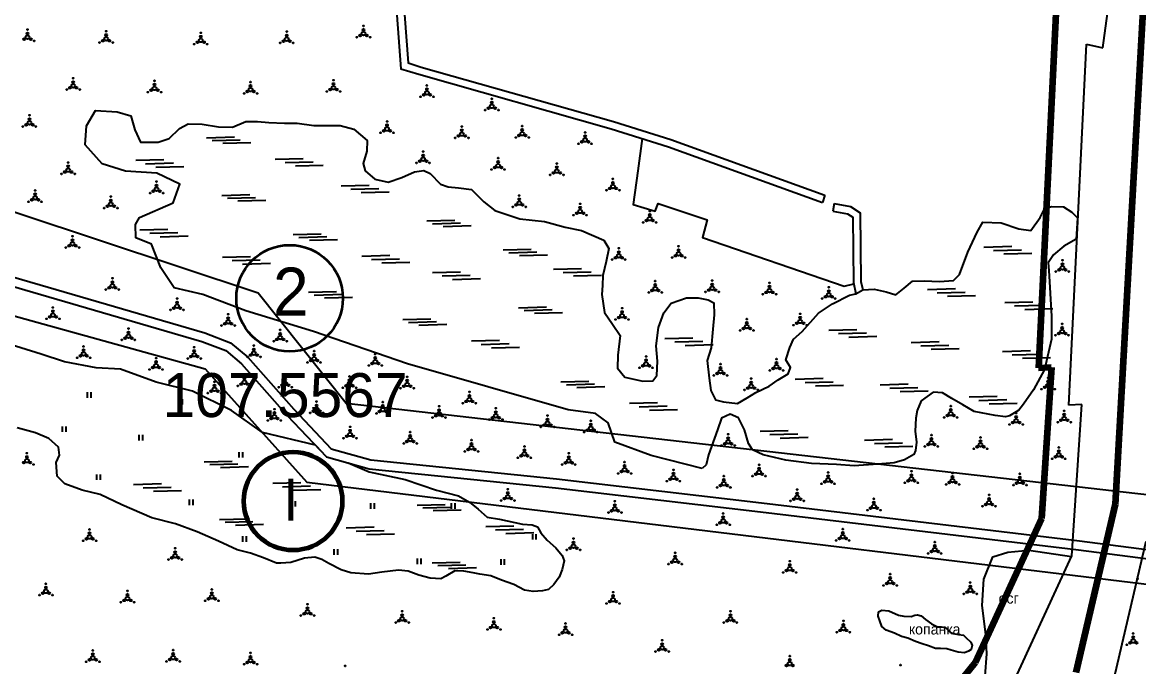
# Model space of a CAD drawing. Header units: millimetres. Extents: x 1378883 to 1389513, y 5662980 to 5673292.
# Drawn here: x 1379987 to 1380724, y 5669863 to 5670289 of the extents above; entities that cross this region are included whole.
import ezdxf
from ezdxf.enums import TextEntityAlignment as Align

# ---------------------------------------------------------------- set-up
doc = ezdxf.new("R2010")
doc.units = ezdxf.units.MM
doc.layers.add('_5Інше', color=252, linetype='Continuous', lineweight=25)
for name, color, linetype in [('N-raion', 1, 'Continuous'), ('zona', 3, 'Continuous'), ('вулиці', 7, 'Continuous'), ('ВулНазва', 7, 'Continuous'), ('залізниця', 7, 'Continuous'), ('КартаСкан', 252, 'Continuous'), ('район', 6, 'Continuous'), ('Умовні познач', 7, 'Continuous')]:
    doc.layers.add(name, color=color, linetype=linetype)
picture_1 = doc.add_image_def('image1.tif', size_in_pixel=(29607, 29619))

# ---------------------------------------------------------------- blocks, each defined once
blk = doc.blocks.new('ЧорнаПрибер')
at = {"layer": '_5Інше', "color": 160}
blk.add_lwpolyline([(44004, 27740), (43276, 27823), (43218, 27896), (42694, 28070), (42657, 27748), (42855, 27678), (42930, 27916), (43183, 27846), (43250, 27771), (43990, 27681)], dxfattribs=at)
blk = doc.blocks.new('ЛвЗд')
at = {"layer": '_5Інше', "color": 204, "linetype": 'Continuous'}
for points in [[(43778.542, 28066.797), (43781.831, 28089.457)], [(43754.571, 27830.464), (43767.813, 28069.274)], [(43767.813, 28069.274), (43778.542, 28066.797)], [(43763.168, 27830.942), (43754.571, 27830.464)], [(43756.124, 27730.869), (43763.168, 27830.942)], [(43805, 27740), (43778.304, 27628.895)], [(43711.676, 27635.848), (43756.124, 27730.869)]]:
    blk.add_lwpolyline(points, dxfattribs=at)

msp = doc.modelspace()

# ---------------------------------------------------------------- linework, layer by layer
at = {"layer": 'N-raion', "color": 1, "lineweight": 35}
msp.add_circle((1380163.26, 5670106.4), 35.2, dxfattribs=at)
at = {"layer": 'zona', "color": 3, "lineweight": 60}
msp.add_circle((1380165.5, 5669972.26), 32.54, dxfattribs=at)
at = {"layer": 'вулиці', "color": 7}
for p, q in [((1380029.76, 5670040.61), (1380029.76, 5670044.21)), ((1380032.16, 5670040.61), (1380032.16, 5670044.21)), ((1380089.94, 5670036.13), (1380089.94, 5670039.73)), ((1380092.34, 5670036.13), (1380092.34, 5670039.73)), ((1380013.07, 5670018), (1380013.07, 5670021.6)), ((1380015.47, 5670018), (1380015.47, 5670021.6)), ((1380063.8, 5670012.4), (1380063.8, 5670016)), ((1380066.2, 5670012.4), (1380066.2, 5670016)), ((1380129.86, 5670001.01), (1380129.86, 5670004.61)), ((1380132.26, 5670001.01), (1380132.26, 5670004.61)), ((1380035.77, 5669986.29), (1380035.77, 5669989.89)), ((1380038.17, 5669986.29), (1380038.17, 5669989.89)), ((1380097.07, 5669969.68), (1380097.07, 5669973.28)), ((1380099.47, 5669969.68), (1380099.47, 5669973.28)), ((1380164.68, 5669968.64), (1380164.68, 5669972.24)), ((1380167.08, 5669968.64), (1380167.08, 5669972.24)), ((1380216.95, 5669967.21), (1380216.95, 5669970.81)), ((1380219.35, 5669967.21), (1380219.35, 5669970.81)), ((1380270.17, 5669967.21), (1380270.17, 5669970.81)), ((1380272.57, 5669967.21), (1380272.57, 5669970.81)), ((1380132.36, 5669945.38), (1380132.36, 5669948.98)), ((1380134.76, 5669945.38), (1380134.76, 5669948.98)), ((1380323.87, 5669946.8), (1380323.87, 5669950.4)), ((1380326.27, 5669946.8), (1380326.27, 5669950.4)), ((1380192.71, 5669936.83), (1380192.71, 5669940.43)), ((1380195.11, 5669936.83), (1380195.11, 5669940.43)), ((1380247.84, 5669930.66), (1380247.84, 5669934.26)), ((1380250.24, 5669930.66), (1380250.24, 5669934.26)), ((1380302.96, 5669930.19), (1380302.96, 5669933.79)), ((1380305.36, 5669930.19), (1380305.36, 5669933.79))]:
    msp.add_line(p, q, dxfattribs=at)
at = {"layer": 'вулиці', "color": 7, "lineweight": -2}
for points in [[(1380214.6, 5670436.02), (1380222.83, 5670414.72), (1380223.37, 5670407.07), (1380234.12, 5670293.73), (1380236.75, 5670258.24), (1380248.71, 5670254.53), (1380375.85, 5670218.42), (1380413.64, 5670206.57), (1380515.36, 5670169.84)], [(1380218.45, 5670439.91), (1380227.76, 5670415.82), (1380228.36, 5670407.48), (1380239.1, 5670294.16), (1380241.49, 5670262), (1380250.13, 5670259.33), (1380377.28, 5670223.21), (1380415.24, 5670211.3), (1380517.06, 5670174.54)], [(1380435.88, 5669993.87), (1380402.09, 5670002.53), (1380378.12, 5670011.2), (1380373.79, 5670023.97), (1380365.34, 5670030.13), (1380347.3, 5670032.64), (1380241.14, 5670063.01), (1380179.06, 5670084.43), (1380134.21, 5670097.99), (1380105.95, 5670108.86), (1380086.96, 5670113.26), (1380078.09, 5670126.55), (1380072.07, 5670142.29), (1380061.65, 5670146.45), (1380061.42, 5670155.24), (1380063.97, 5670159.87), (1380086.35, 5670169.52), (1380090.74, 5670181.79), (1380075.53, 5670189.1), (1380054.77, 5670190.56), (1380039.27, 5670195.23), (1380028.16, 5670207.79), (1380029.04, 5670220.35), (1380034.88, 5670230.58), (1380049.21, 5670229.7), (1380058.28, 5670227.07), (1380060.91, 5670217.72), (1380064.71, 5670209.55), (1380076.41, 5670209.55), (1380083.72, 5670212.17), (1380090.45, 5670218.6), (1380096.3, 5670221.81), (1380105.36, 5670221.52), (1380116.18, 5670219.77), (1380125.54, 5670219.48), (1380134.31, 5670223.27), (1380141.91, 5670223.27), (1380149.52, 5670222.69), (1380159.75, 5670222.11), (1380168.23, 5670222.11), (1380179.35, 5670220.65), (1380196.6, 5670220.65), (1380205.74, 5670218.34), (1380214.43, 5670210.83), (1380214.2, 5670203.79), (1380211.85, 5670195.57), (1380213.26, 5670190.65), (1380219.6, 5670185.25), (1380228.29, 5670183.14), (1380237.46, 5670186.19), (1380245.68, 5670189.94), (1380252.02, 5670190.88), (1380256.02, 5670189), (1380263.06, 5670181.96), (1380268, 5670180.09), (1380274.81, 5670179.38), (1380283.41, 5670178.35), (1380291.64, 5670170.13), (1380298.92, 5670164.5), (1380315.36, 5670158.87), (1380331.58, 5670157.23), (1380345.44, 5670153.47), (1380356.24, 5670151.12), (1380370.81, 5670144.79), (1380374.1, 5670139.39), (1380372.46, 5670130.71), (1380370.34, 5670121.55), (1380370.11, 5670114.75), (1380369.64, 5670108.88), (1380371.32, 5670097.03), (1380376.72, 5670089.29), (1380381.65, 5670081.78), (1380380.24, 5670068.87), (1380380.01, 5670060.19), (1380384.71, 5670054.32), (1380396.69, 5670051.5), (1380403.27, 5670051.74), (1380405.85, 5670055.26), (1380406.32, 5670064.88), (1380405.38, 5670074.97), (1380407.03, 5670087.18), (1380410.55, 5670096.8), (1380415.49, 5670103.14), (1380425.59, 5670106.66), (1380433.34, 5670106.66), (1380439.92, 5670105.48), (1380443.68, 5670103.37), (1380443.91, 5670095.39), (1380442.97, 5670086), (1380441.8, 5670073.56), (1380439.21, 5670065.35), (1380440.62, 5670053.62), (1380441.56, 5670045.4), (1380444.62, 5670039.3), (1380450.02, 5670037.89), (1380459.18, 5670036.72), (1380465.53, 5670040.47), (1380471.4, 5670043.99), (1380480.09, 5670048.22), (1380486.2, 5670052.44), (1380492.78, 5670056.43), (1380494.19, 5670060.66), (1380491.14, 5670065.59), (1380493.72, 5670073.8), (1380496.3, 5670079.43), (1380501.94, 5670084.36), (1380512.81, 5670096.61), (1380521.98, 5670102.71), (1380533.25, 5670108.35), (1380537.54, 5670109.32), (1380542.06, 5670112), (1380549.47, 5670112.34), (1380557.45, 5670110.69), (1380563.8, 5670108.58), (1380569.44, 5670113.04), (1380574.84, 5670117.73), (1380582.59, 5670117.97), (1380592.69, 5670117.5), (1380602.09, 5670118.2), (1380605.85, 5670122.19), (1380611.56, 5670136.84), (1380617.67, 5670150.21), (1380621.43, 5670156.79), (1380633.41, 5670156.32), (1380645.15, 5670152.33), (1380653.14, 5670151.15), (1380659.25, 5670159.84), (1380662.07, 5670165.47), (1380666.77, 5670167.11), (1380674.76, 5670166.88), (1380680.16, 5670163.36), (1380683.83, 5670159.58), (1380683.48, 5670152.56), (1380683.13, 5670145.43), (1380674.99, 5670140.83), (1380668.18, 5670135.19), (1380664.65, 5670129.8), (1380664.89, 5670124.87), (1380666.7, 5670094.61), (1380666.7, 5670079.46), (1380662.11, 5670059.26), (1380654.76, 5670045.94), (1380648.32, 5670036.3), (1380645.06, 5670032.36), (1380642.23, 5670030.71), (1380639.04, 5670028.6), (1380636.41, 5670028.04), (1380629.62, 5670028.81), (1380615.56, 5670031.62), (1380608.1, 5670035.95), (1380600.85, 5670040.17), (1380594.71, 5670043.8), (1380588.46, 5670044.3), (1380580.57, 5670038.63), (1380578.05, 5670032.29), (1380577.04, 5670027.06), (1380576.64, 5670018.61), (1380577.55, 5670011.26), (1380576.94, 5670005.83), (1380575.73, 5670003.01), (1380569.51, 5669999.48), (1380562.75, 5669997.65), (1380552, 5669996.69), (1380536.26, 5669995.68), (1380524.71, 5669996.52), (1380508.04, 5669997.23), (1380491.13, 5669999.34), (1380476.2, 5670002.86), (1380469.16, 5670006.13), (1380466.48, 5670010.46), (1380463.94, 5670019.32), (1380459.85, 5670027.34), (1380454.36, 5670029.74), (1380448.72, 5670027.2), (1380445.91, 5670019.32), (1380440.09, 5670002.82), (1380438.54, 5669996.2), (1380435.88, 5669993.87)], [(1380396.31, 5670212), (1380393.4, 5670190.6), (1380390.36, 5670168.44), (1380404.93, 5670164.1), (1380406.89, 5670169.1), (1380439.29, 5670158.23), (1380436.03, 5670146.5), (1380529.62, 5670114.46), (1380536.04, 5670115.92)], [(1380517.06, 5670174.54), (1380515.36, 5670169.84)], [(1380523.07, 5670169), (1380522.17, 5670164.08)], [(1380522.17, 5670164.08), (1380532.02, 5670162.29), (1380535.35, 5670160.12), (1380535.84, 5670116.82), (1380537.54, 5670109.32)], [(1380523.07, 5670169), (1380533.91, 5670167.03), (1380540.31, 5670162.84), (1380540.83, 5670117.41), (1380542.06, 5670112)], [(1379829.11, 5670160.26), (1379852.95, 5670154.76), (1379970.12, 5670123.52), (1380107.21, 5670083.47), (1380124.1, 5670077), (1380135.56, 5670067.43), (1380166, 5670033), (1380190.76, 5670006.88), (1380216.9, 5669999.49), (1380339.65, 5669986.96), (1380478.82, 5669970.77), (1380683.58, 5669946.17), (1380733.11, 5669939.84)], [(1379830.24, 5670153.84), (1379851.5, 5670148.93), (1379968.5, 5670117.74), (1380105.29, 5670077.78), (1380121.02, 5670071.76), (1380131.37, 5670063.11), (1380161.58, 5670028.95), (1380187.54, 5670001.56), (1380215.77, 5669993.57), (1380339, 5669980.99), (1380478.12, 5669964.81), (1380682.85, 5669940.21), (1380732.43, 5669933.87)], [(1380184.7, 5670004.56), (1380180.25, 5670009.25), (1380145.24, 5670017.54), (1380124.86, 5670032.21), (1380099.1, 5670044.92), (1380074.94, 5670050.95), (1380051.4, 5670059.53), (1380035.5, 5670060.48), (1380014.52, 5670064.29), (1379998.94, 5670069.38), (1379972.14, 5670077.81), (1379940.98, 5670090.83), (1379932.07, 5670089.24), (1379919.03, 5670087.97), (1379903.13, 5670089.24), (1379882.78, 5670090.51), (1379871.33, 5670100.04), (1379875.15, 5670104.49), (1379886.92, 5670107.35), (1379887.68, 5670120.59), (1379892, 5670123.55), (1379897.73, 5670131.49), (1379899, 5670136.27)], [(1380201.9, 5669997.5), (1380215.81, 5669991.61), (1380239.52, 5669986.66), (1380260.39, 5669979.59), (1380274.9, 5669975.7), (1380282.18, 5669971.67), (1380287.81, 5669966.87), (1380293.83, 5669961.74), (1380301.97, 5669960.33), (1380317.19, 5669957.1), (1380323.47, 5669956.64), (1380327.01, 5669955.27), (1380329.29, 5669951.28), (1380333.4, 5669946.49), (1380339.1, 5669941.32), (1380343.43, 5669936.38), (1380344.77, 5669932.67), (1380343.43, 5669927.11), (1380341.36, 5669922.06), (1380337.96, 5669917.22), (1380334.25, 5669913.82), (1380330.42, 5669912.95), (1380324.24, 5669912.54), (1380318.57, 5669913.37), (1380311.35, 5669917.07), (1380303.31, 5669920.06), (1380296.3, 5669922.84), (1380288.98, 5669923.87), (1380284.44, 5669924.9), (1380278.36, 5669925.93), (1380272.38, 5669926.24), (1380266.51, 5669922.53), (1380263.1, 5669920.88), (1380256.14, 5669921.3), (1380248.62, 5669923.26), (1380241.61, 5669926.04), (1380235.11, 5669926.66), (1380224.29, 5669925.22), (1380215.32, 5669923.98), (1380203.77, 5669924.8), (1380197.28, 5669926.86), (1380189.18, 5669931), (1380184.64, 5669933.68), (1380179.9, 5669935.12), (1380173.1, 5669934.51), (1380164.02, 5669931.73), (1380157.53, 5669931.31), (1380154.54, 5669931.21), (1380146.09, 5669934.81), (1380137.43, 5669937.9), (1380128.66, 5669940.11), (1380116.19, 5669945.78), (1380102.05, 5669952.01), (1380087.72, 5669957.21), (1380072.2, 5669961.14), (1380052.28, 5669969.79), (1380038, 5669976.61), (1380026.24, 5669979.54), (1380014.73, 5669983.77), (1380009.56, 5669988.7), (1380008.85, 5669997.74), (1380011.09, 5670002.67), (1380010.5, 5670007.95), (1380004.02, 5670013.76), (1379995.33, 5670017.4), (1379983.22, 5670020.81)], [(1380634.32, 5669838.26), (1380622.83, 5669856.62), (1380623.93, 5669871.18), (1380623.38, 5669884.09), (1380620.91, 5669903.32), (1380622.01, 5669920.63), (1380628.06, 5669935.46), (1380637.96, 5669938.48), (1380651.71, 5669939.86), (1380680.06, 5669935.61)], [(1380552.51, 5669899.04), (1380554.7, 5669900.1), (1380559.28, 5669899.61), (1380565.57, 5669896.78), (1380569.1, 5669896.08), (1380574.04, 5669895.87), (1380576.44, 5669896.78), (1380578.28, 5669897.14), (1380580.7, 5669896.33), (1380583.45, 5669893.94), (1380587.41, 5669891.19), (1380591.36, 5669889.14), (1380594.04, 5669889.07), (1380596.65, 5669888.72), (1380598.35, 5669887.17), (1380599.76, 5669885.61), (1380601.67, 5669884.63), (1380605.2, 5669883.99), (1380608.58, 5669883.57), (1380610.21, 5669882.02), (1380613.53, 5669879.06), (1380614.3, 5669876.73), (1380613.6, 5669874.19), (1380611.9, 5669873.13), (1380609.15, 5669871.93), (1380605.05, 5669872.43), (1380600.54, 5669873.7), (1380597.57, 5669874.68), (1380593.41, 5669874.75), (1380590.09, 5669874.82), (1380585.57, 5669876.45), (1380581.33, 5669877.86), (1380576.96, 5669879.34), (1380571.73, 5669881.59), (1380567.57, 5669882.65), (1380562.9, 5669884.84), (1380557.39, 5669886.89), (1380554.71, 5669889.36), (1380553.3, 5669893.03), (1380552.24, 5669896.13), (1380552.51, 5669899.04)]]:
    msp.add_lwpolyline(points, dxfattribs=at)
at = {"layer": 'вулиці', "color": 7}
for centre, radius in [((1379990.01, 5670279.06), 1.25), ((1379990.01, 5670281.56), 0.625), ((1379990.01, 5670284.06), 0.312), ((1380041.97, 5670280.51), 0.625), ((1380041.97, 5670283.01), 0.312), ((1380104.52, 5670279.44), 0.625), ((1380104.52, 5670281.94), 0.312), ((1380161.3, 5670280.25), 0.625), ((1380161.3, 5670282.75), 0.312), ((1380209.92, 5670280.24), 0.625), ((1380212.09, 5670281.49), 1.25), ((1380212.09, 5670283.99), 0.625), ((1380212.09, 5670286.49), 0.312), ((1380214.25, 5670280.24), 0.625), ((1379987.85, 5670277.81), 0.625), ((1379992.18, 5670277.81), 0.625), ((1379994.34, 5670276.56), 0.312), ((1380037.64, 5670275.51), 0.312), ((1380039.8, 5670276.76), 0.625), ((1380041.97, 5670278.01), 1.25), ((1380044.13, 5670276.76), 0.625), ((1380046.3, 5670275.51), 0.312), ((1380100.19, 5670274.44), 0.312), ((1380102.36, 5670275.69), 0.625), ((1380104.52, 5670276.94), 1.25), ((1380106.69, 5670275.69), 0.625), ((1380108.85, 5670274.44), 0.312), ((1380156.97, 5670275.25), 0.312), ((1380159.13, 5670276.5), 0.625), ((1380161.3, 5670277.75), 1.25), ((1380163.46, 5670276.5), 0.625), ((1380165.63, 5670275.25), 0.312), ((1380207.76, 5670278.99), 0.312), ((1380216.42, 5670278.99), 0.312), ((1380020.24, 5670251.92), 0.312), ((1380073.94, 5670250.22), 0.312), ((1380192.22, 5670250.63), 0.312), ((1380015.91, 5670244.42), 0.312), ((1380018.07, 5670245.67), 0.625), ((1380020.24, 5670246.92), 1.25), ((1380020.24, 5670249.42), 0.625), ((1380022.4, 5670245.67), 0.625), ((1380024.57, 5670244.42), 0.312), ((1380069.61, 5670242.72), 0.312), ((1380071.78, 5670243.97), 0.625), ((1380073.94, 5670245.22), 1.25), ((1380073.94, 5670247.72), 0.625), ((1380076.11, 5670243.97), 0.625), ((1380078.27, 5670242.72), 0.312), ((1380135.28, 5670243.11), 0.625), ((1380137.45, 5670244.36), 1.25), ((1380137.45, 5670246.86), 0.625), ((1380137.45, 5670249.36), 0.312), ((1380139.61, 5670243.11), 0.625), ((1380187.89, 5670243.13), 0.312), ((1380190.06, 5670244.38), 0.625), ((1380192.22, 5670245.63), 1.25), ((1380192.22, 5670248.13), 0.625), ((1380194.39, 5670244.38), 0.625), ((1380196.55, 5670243.13), 0.312), ((1380254.02, 5670242.22), 1.25), ((1380254.02, 5670244.72), 0.625), ((1380254.02, 5670247.22), 0.312), ((1380133.12, 5670241.86), 0.312), ((1380141.78, 5670241.86), 0.312), ((1380249.69, 5670239.72), 0.312), ((1380251.86, 5670240.97), 0.625), ((1380256.19, 5670240.97), 0.625), ((1380258.35, 5670239.72), 0.312), ((1380296.89, 5670235.87), 0.625), ((1380296.89, 5670238.37), 0.312), ((1380292.56, 5670230.87), 0.312), ((1380294.73, 5670232.12), 0.625), ((1380296.89, 5670233.37), 1.25), ((1380299.06, 5670232.12), 0.625), ((1380301.22, 5670230.87), 0.312), ((1379989.14, 5670221.14), 0.625), ((1379991.3, 5670222.39), 1.25), ((1379991.3, 5670224.89), 0.625), ((1379991.3, 5670227.39), 0.312), ((1379993.47, 5670221.14), 0.625), ((1380227.6, 5670220.88), 0.625), ((1380227.6, 5670223.38), 0.312), ((1379986.97, 5670219.89), 0.312), ((1379995.63, 5670219.89), 0.312), ((1380223.27, 5670215.88), 0.312), ((1380225.43, 5670217.13), 0.625), ((1380227.6, 5670218.38), 1.25), ((1380229.76, 5670217.13), 0.625), ((1380231.93, 5670215.88), 0.312), ((1380274.87, 5670213.72), 0.625), ((1380277.04, 5670214.97), 1.25), ((1380277.04, 5670217.47), 0.625), ((1380277.04, 5670219.97), 0.312), ((1380279.2, 5670213.72), 0.625), ((1380314.81, 5670213.99), 0.625), ((1380316.97, 5670215.24), 1.25), ((1380316.97, 5670217.74), 0.625), ((1380316.97, 5670220.24), 0.312), ((1380319.14, 5670213.99), 0.625), ((1380358.51, 5670213.61), 0.625), ((1380358.51, 5670216.11), 0.312), ((1380272.71, 5670212.47), 0.312), ((1380281.37, 5670212.47), 0.312), ((1380312.64, 5670212.74), 0.312), ((1380321.3, 5670212.74), 0.312), ((1380354.18, 5670208.61), 0.312), ((1380356.35, 5670209.86), 0.625), ((1380358.51, 5670211.11), 1.25), ((1380360.68, 5670209.86), 0.625), ((1380362.84, 5670208.61), 0.312), ((1380251.46, 5670198.37), 1.25), ((1380251.46, 5670200.87), 0.625), ((1380251.46, 5670203.37), 0.312), ((1380301.02, 5670199.08), 0.312), ((1380016.92, 5670191.16), 1.25), ((1380016.92, 5670193.66), 0.625), ((1380016.92, 5670196.16), 0.312), ((1380247.13, 5670195.87), 0.312), ((1380249.3, 5670197.12), 0.625), ((1380253.63, 5670197.12), 0.625), ((1380255.79, 5670195.87), 0.312), ((1380296.69, 5670191.58), 0.312), ((1380298.85, 5670192.83), 0.625), ((1380301.02, 5670194.08), 1.25), ((1380301.02, 5670196.58), 0.625), ((1380303.18, 5670192.83), 0.625), ((1380305.35, 5670191.58), 0.312), ((1380339.81, 5670190.5), 1.25), ((1380339.81, 5670193), 0.625), ((1380339.81, 5670195.5), 0.312), ((1380012.59, 5670188.66), 0.312), ((1380014.76, 5670189.91), 0.625), ((1380019.09, 5670189.91), 0.625), ((1380021.25, 5670188.66), 0.312), ((1380075.31, 5670183.52), 0.312), ((1380335.48, 5670188), 0.312), ((1380337.64, 5670189.25), 0.625), ((1380341.97, 5670189.25), 0.625), ((1380344.14, 5670188), 0.312), ((1380376.95, 5670185.33), 0.312), ((1379995.04, 5670177.77), 0.312), ((1380073.15, 5670177.27), 0.625), ((1380075.31, 5670178.52), 1.25), ((1380075.31, 5670181.02), 0.625), ((1380077.48, 5670177.27), 0.625), ((1380372.62, 5670177.83), 0.312), ((1380374.78, 5670179.08), 0.625), ((1380376.95, 5670180.33), 1.25), ((1380376.95, 5670182.83), 0.625), ((1380379.11, 5670179.08), 0.625), ((1380381.28, 5670177.83), 0.312), ((1379990.71, 5670170.27), 0.312), ((1379992.87, 5670171.52), 0.625), ((1379995.04, 5670172.77), 1.25), ((1379995.04, 5670175.27), 0.625), ((1379997.2, 5670171.52), 0.625), ((1379999.37, 5670170.27), 0.312), ((1380045.06, 5670168.6), 1.25), ((1380045.06, 5670171.1), 0.625), ((1380045.06, 5670173.6), 0.312), ((1380070.98, 5670176.02), 0.312), ((1380079.64, 5670176.02), 0.312), ((1380315.05, 5670169.34), 1.25), ((1380315.05, 5670171.84), 0.625), ((1380315.05, 5670174.34), 0.312), ((1380355.21, 5670168.85), 0.312), ((1380040.73, 5670166.1), 0.312), ((1380042.89, 5670167.35), 0.625), ((1380047.22, 5670167.35), 0.625), ((1380049.39, 5670166.1), 0.312), ((1380310.72, 5670166.84), 0.312), ((1380312.88, 5670168.09), 0.625), ((1380317.21, 5670168.09), 0.625), ((1380319.38, 5670166.84), 0.312), ((1380353.05, 5670162.6), 0.625), ((1380355.21, 5670163.85), 1.25), ((1380355.21, 5670166.35), 0.625), ((1380357.38, 5670162.6), 0.625), ((1380401.2, 5670161.55), 0.625), ((1380401.2, 5670164.05), 0.312), ((1380350.88, 5670161.35), 0.312), ((1380359.54, 5670161.35), 0.312), ((1380396.87, 5670156.55), 0.312), ((1380399.03, 5670157.8), 0.625), ((1380401.2, 5670159.05), 1.25), ((1380403.36, 5670157.8), 0.625), ((1380405.53, 5670156.55), 0.312), ((1380019.73, 5670147.43), 0.312), ((1380015.4, 5670139.93), 0.312), ((1380017.57, 5670141.18), 0.625), ((1380019.73, 5670142.43), 1.25), ((1380019.73, 5670144.93), 0.625), ((1380021.9, 5670141.18), 0.625), ((1380024.06, 5670139.93), 0.312), ((1380380.76, 5670139.5), 0.312), ((1380420.34, 5670140.8), 0.312), ((1380376.43, 5670132), 0.312), ((1380378.59, 5670133.25), 0.625), ((1380380.76, 5670134.5), 1.25), ((1380380.76, 5670137), 0.625), ((1380382.92, 5670133.25), 0.625), ((1380385.09, 5670132), 0.312), ((1380416.01, 5670133.3), 0.312), ((1380418.17, 5670134.55), 0.625), ((1380420.34, 5670135.8), 1.25), ((1380420.34, 5670138.3), 0.625), ((1380422.5, 5670134.55), 0.625), ((1380424.67, 5670133.3), 0.312), ((1380671.78, 5670125.25), 0.625), ((1380673.95, 5670126.5), 1.25), ((1380673.95, 5670129), 0.625), ((1380673.95, 5670131.5), 0.312), ((1380676.11, 5670125.25), 0.625), ((1380046.09, 5670117.14), 0.625), ((1380046.09, 5670119.64), 0.312), ((1380404.9, 5670117.77), 0.312), ((1380442.51, 5670118.11), 0.312), ((1380669.62, 5670124), 0.312), ((1380678.28, 5670124), 0.312), ((1380041.76, 5670112.14), 0.312), ((1380043.93, 5670113.39), 0.625), ((1380046.09, 5670114.64), 1.25), ((1380048.26, 5670113.39), 0.625), ((1380050.42, 5670112.14), 0.312), ((1380400.56, 5670110.27), 0.312), ((1380402.73, 5670111.52), 0.625), ((1380404.9, 5670112.77), 1.25), ((1380404.9, 5670115.27), 0.625), ((1380407.06, 5670111.52), 0.625), ((1380409.23, 5670110.27), 0.312), ((1380438.18, 5670110.61), 0.312), ((1380440.35, 5670111.86), 0.625), ((1380442.51, 5670113.11), 1.25), ((1380442.51, 5670115.61), 0.625), ((1380444.68, 5670111.86), 0.625), ((1380446.84, 5670110.61), 0.312), ((1380478.25, 5670110.33), 0.625), ((1380480.41, 5670111.58), 1.25), ((1380480.41, 5670114.08), 0.625), ((1380480.41, 5670116.58), 0.312), ((1380482.58, 5670110.33), 0.625), ((1380519.56, 5670111.2), 0.625), ((1380519.56, 5670113.7), 0.312), ((1380088.85, 5670103.68), 0.625), ((1380088.85, 5670106.18), 0.312), ((1380476.08, 5670109.08), 0.312), ((1380484.74, 5670109.08), 0.312), ((1380515.23, 5670106.2), 0.312), ((1380517.39, 5670107.45), 0.625), ((1380519.56, 5670108.7), 1.25), ((1380521.72, 5670107.45), 0.625), ((1380523.89, 5670106.2), 0.312), ((1380006.85, 5670095.29), 1.25), ((1380006.85, 5670097.79), 0.625), ((1380006.85, 5670100.29), 0.312), ((1380084.52, 5670098.68), 0.312), ((1380086.68, 5670099.93), 0.625), ((1380088.85, 5670101.18), 1.25), ((1380091.01, 5670099.93), 0.625), ((1380093.18, 5670098.68), 0.312), ((1380122.6, 5670095.83), 0.312), ((1380382.93, 5670094.86), 1.25), ((1380382.93, 5670097.36), 0.625), ((1380382.93, 5670099.86), 0.312), ((1380500.64, 5670096.1), 0.312), ((1380002.52, 5670092.79), 0.312), ((1380004.69, 5670094.04), 0.625), ((1380009.02, 5670094.04), 0.625), ((1380011.18, 5670092.79), 0.312), ((1380118.27, 5670088.33), 0.312), ((1380120.44, 5670089.58), 0.625), ((1380122.6, 5670090.83), 1.25), ((1380122.6, 5670093.33), 0.625), ((1380124.77, 5670089.58), 0.625), ((1380126.93, 5670088.33), 0.312), ((1380378.6, 5670092.36), 0.312), ((1380380.76, 5670093.61), 0.625), ((1380385.09, 5670093.61), 0.625), ((1380387.26, 5670092.36), 0.312), ((1380465.41, 5670087.69), 1.25), ((1380465.41, 5670090.19), 0.625), ((1380465.41, 5670092.69), 0.312), ((1380496.31, 5670088.6), 0.312), ((1380498.47, 5670089.85), 0.625), ((1380500.64, 5670091.1), 1.25), ((1380500.64, 5670093.6), 0.625), ((1380502.8, 5670089.85), 0.625), ((1380504.97, 5670088.6), 0.312), ((1380673.76, 5670089.4), 0.312), ((1380054.54, 5670080.07), 0.625), ((1380056.7, 5670081.32), 1.25), ((1380056.7, 5670083.82), 0.625), ((1380056.7, 5670086.32), 0.312), ((1380058.87, 5670080.07), 0.625), ((1380157.03, 5670080.48), 1.25), ((1380157.03, 5670082.98), 0.625), ((1380157.03, 5670085.48), 0.312), ((1380461.08, 5670085.19), 0.312), ((1380463.24, 5670086.44), 0.625), ((1380467.57, 5670086.44), 0.625), ((1380469.74, 5670085.19), 0.312), ((1380669.43, 5670081.9), 0.312), ((1380671.6, 5670083.15), 0.625), ((1380673.76, 5670084.4), 1.25), ((1380673.76, 5670086.9), 0.625), ((1380675.93, 5670083.15), 0.625), ((1380678.09, 5670081.9), 0.312), ((1380027.11, 5670074.62), 0.312), ((1380052.37, 5670078.82), 0.312), ((1380061.03, 5670078.82), 0.312), ((1380100.22, 5670074.05), 0.312), ((1380139.65, 5670072.63), 0.625), ((1380139.65, 5670075.13), 0.312), ((1380152.7, 5670077.98), 0.312), ((1380154.86, 5670079.23), 0.625), ((1380159.19, 5670079.23), 0.625), ((1380161.36, 5670077.98), 0.312), ((1380022.78, 5670067.12), 0.312), ((1380024.94, 5670068.37), 0.625), ((1380027.11, 5670069.62), 1.25), ((1380027.11, 5670072.12), 0.625), ((1380029.27, 5670068.37), 0.625), ((1380031.44, 5670067.12), 0.312), ((1380074.94, 5670066.8), 0.312), ((1380095.89, 5670066.55), 0.312), ((1380098.06, 5670067.8), 0.625), ((1380100.22, 5670069.05), 1.25), ((1380100.22, 5670071.55), 0.625), ((1380102.39, 5670067.8), 0.625), ((1380104.55, 5670066.55), 0.312), ((1380135.32, 5670067.63), 0.312), ((1380137.48, 5670068.88), 0.625), ((1380139.65, 5670070.13), 1.25), ((1380141.81, 5670068.88), 0.625), ((1380143.98, 5670067.63), 0.312), ((1380177.26, 5670065.21), 0.625), ((1380179.42, 5670066.46), 1.25), ((1380179.42, 5670068.96), 0.625), ((1380179.42, 5670071.46), 0.312), ((1380181.59, 5670065.21), 0.625), ((1380219.86, 5670066.95), 0.625), ((1380219.86, 5670069.45), 0.312), ((1380398.8, 5670065.43), 0.625), ((1380398.8, 5670067.93), 0.312), ((1380484.98, 5670066.19), 0.312), ((1380070.61, 5670059.3), 0.312), ((1380072.77, 5670060.55), 0.625), ((1380074.94, 5670061.8), 1.25), ((1380074.94, 5670064.3), 0.625), ((1380077.1, 5670060.55), 0.625), ((1380079.27, 5670059.3), 0.312), ((1380175.09, 5670063.96), 0.312), ((1380183.75, 5670063.96), 0.312), ((1380215.53, 5670061.95), 0.312), ((1380217.7, 5670063.2), 0.625), ((1380219.86, 5670064.45), 1.25), ((1380222.03, 5670063.2), 0.625), ((1380224.19, 5670061.95), 0.312), ((1380394.47, 5670060.43), 0.312), ((1380396.64, 5670061.68), 0.625), ((1380398.8, 5670062.93), 1.25), ((1380400.97, 5670061.68), 0.625), ((1380403.13, 5670060.43), 0.312), ((1380448.01, 5670057.93), 1.25), ((1380448.01, 5670060.43), 0.625), ((1380448.01, 5670062.93), 0.312), ((1380480.65, 5670058.69), 0.312), ((1380482.81, 5670059.94), 0.625), ((1380484.98, 5670061.19), 1.25), ((1380484.98, 5670063.69), 0.625), ((1380487.14, 5670059.94), 0.625), ((1380489.31, 5670058.69), 0.312), ((1380113.57, 5670051.23), 0.312), ((1380133.33, 5670050.95), 1.25), ((1380133.33, 5670053.45), 0.625), ((1380133.33, 5670055.95), 0.312), ((1380160.37, 5670050.09), 1.25), ((1380160.37, 5670052.59), 0.625), ((1380160.37, 5670055.09), 0.312), ((1380202.82, 5670052.26), 0.625), ((1380202.82, 5670054.76), 0.312), ((1380240.92, 5670051.93), 0.625), ((1380240.92, 5670054.43), 0.312), ((1380443.68, 5670055.43), 0.312), ((1380445.84, 5670056.68), 0.625), ((1380450.17, 5670056.68), 0.625), ((1380452.34, 5670055.43), 0.312), ((1380468.24, 5670050.81), 0.625), ((1380468.24, 5670053.31), 0.312), ((1380664.55, 5670051.29), 0.625), ((1380664.55, 5670053.79), 0.312), ((1380109.24, 5670043.73), 0.312), ((1380111.4, 5670044.98), 0.625), ((1380113.57, 5670046.23), 1.25), ((1380113.57, 5670048.73), 0.625), ((1380115.73, 5670044.98), 0.625), ((1380117.9, 5670043.73), 0.312), ((1380129, 5670048.45), 0.312), ((1380131.16, 5670049.7), 0.625), ((1380135.49, 5670049.7), 0.625), ((1380137.66, 5670048.45), 0.312), ((1380156.04, 5670047.59), 0.312), ((1380158.21, 5670048.84), 0.625), ((1380162.54, 5670048.84), 0.625), ((1380164.7, 5670047.59), 0.312), ((1380198.49, 5670047.26), 0.312), ((1380200.65, 5670048.51), 0.625), ((1380202.82, 5670049.76), 1.25), ((1380204.98, 5670048.51), 0.625), ((1380207.15, 5670047.26), 0.312), ((1380236.59, 5670046.93), 0.312), ((1380238.75, 5670048.18), 0.625), ((1380240.92, 5670049.43), 1.25), ((1380243.08, 5670048.18), 0.625), ((1380245.25, 5670046.93), 0.312), ((1380282.02, 5670044.49), 0.312), ((1380463.91, 5670045.81), 0.312), ((1380466.07, 5670047.06), 0.625), ((1380468.24, 5670048.31), 1.25), ((1380470.4, 5670047.06), 0.625), ((1380472.57, 5670045.81), 0.312), ((1380660.22, 5670046.29), 0.312), ((1380662.38, 5670047.54), 0.625), ((1380664.55, 5670048.79), 1.25), ((1380666.71, 5670047.54), 0.625), ((1380668.88, 5670046.29), 0.312), ((1380181.09, 5670038.06), 0.312), ((1380224.88, 5670037.73), 0.312), ((1380277.69, 5670036.99), 0.312), ((1380279.85, 5670038.24), 0.625), ((1380282.02, 5670039.49), 1.25), ((1380282.02, 5670041.99), 0.625), ((1380284.18, 5670038.24), 0.625), ((1380286.35, 5670036.99), 0.312), ((1380153.17, 5670028.07), 1.25), ((1380153.17, 5670030.57), 0.625), ((1380153.17, 5670033.07), 0.312), ((1380176.76, 5670030.56), 0.312), ((1380178.93, 5670031.81), 0.625), ((1380181.09, 5670033.06), 1.25), ((1380181.09, 5670035.56), 0.625), ((1380183.26, 5670031.81), 0.625), ((1380185.42, 5670030.56), 0.312), ((1380220.55, 5670030.23), 0.312), ((1380222.71, 5670031.48), 0.625), ((1380224.88, 5670032.73), 1.25), ((1380224.88, 5670035.23), 0.625), ((1380227.04, 5670031.48), 0.625), ((1380229.21, 5670030.23), 0.312), ((1380259.83, 5670028.74), 0.625), ((1380262, 5670029.99), 1.25), ((1380262, 5670032.49), 0.625), ((1380262, 5670034.99), 0.312), ((1380264.16, 5670028.74), 0.625), ((1380299.5, 5670028.66), 1.25), ((1380299.5, 5670031.16), 0.625), ((1380299.5, 5670033.66), 0.312), ((1380333.65, 5670028.82), 0.312), ((1380597.97, 5670028.83), 0.625), ((1380600.13, 5670030.08), 1.25), ((1380600.13, 5670032.58), 0.625), ((1380600.13, 5670035.08), 0.312), ((1380602.3, 5670028.83), 0.625), ((1380643.43, 5670030.41), 0.312), ((1380675.18, 5670029.44), 0.625), ((1380675.18, 5670031.94), 0.312), ((1380148.84, 5670025.57), 0.312), ((1380151.01, 5670026.82), 0.625), ((1380155.34, 5670026.82), 0.625), ((1380157.5, 5670025.57), 0.312), ((1380203.15, 5670021.37), 0.312), ((1380257.67, 5670027.49), 0.312), ((1380266.33, 5670027.49), 0.312), ((1380295.17, 5670026.16), 0.312), ((1380297.34, 5670027.41), 0.625), ((1380301.67, 5670027.41), 0.625), ((1380303.83, 5670026.16), 0.312), ((1380329.32, 5670021.32), 0.312), ((1380331.49, 5670022.57), 0.625), ((1380333.65, 5670023.82), 1.25), ((1380333.65, 5670026.32), 0.625), ((1380335.82, 5670022.57), 0.625), ((1380337.98, 5670021.32), 0.312), ((1380362.26, 5670020.43), 1.25), ((1380362.26, 5670022.93), 0.625), ((1380362.26, 5670025.43), 0.312), ((1380595.8, 5670027.58), 0.312), ((1380604.46, 5670027.58), 0.312), ((1380639.1, 5670022.91), 0.312), ((1380641.26, 5670024.16), 0.625), ((1380643.43, 5670025.41), 1.25), ((1380643.43, 5670027.91), 0.625), ((1380645.59, 5670024.16), 0.625), ((1380647.76, 5670022.91), 0.312), ((1380670.85, 5670024.44), 0.312), ((1380673.02, 5670025.69), 0.625), ((1380675.18, 5670026.94), 1.25), ((1380677.35, 5670025.69), 0.625), ((1380679.51, 5670024.44), 0.312), ((1380198.82, 5670013.87), 0.312), ((1380200.99, 5670015.12), 0.625), ((1380203.15, 5670016.37), 1.25), ((1380203.15, 5670018.87), 0.625), ((1380205.32, 5670015.12), 0.625), ((1380207.48, 5670013.87), 0.312), ((1380242.95, 5670012.96), 1.25), ((1380242.95, 5670015.46), 0.625), ((1380242.95, 5670017.96), 0.312), ((1380357.93, 5670017.93), 0.312), ((1380360.1, 5670019.18), 0.625), ((1380364.43, 5670019.18), 0.625), ((1380366.59, 5670017.93), 0.312), ((1380453.08, 5670013.94), 0.625), ((1380453.08, 5670016.44), 0.312), ((1380587.34, 5670015.91), 0.312), ((1380619.81, 5670014.43), 0.312), ((1380238.62, 5670010.46), 0.312), ((1380240.78, 5670011.71), 0.625), ((1380245.11, 5670011.71), 0.625), ((1380247.28, 5670010.46), 0.312), ((1380281.29, 5670006.37), 0.625), ((1380283.46, 5670007.62), 1.25), ((1380283.46, 5670010.12), 0.625), ((1380283.46, 5670012.62), 0.312), ((1380285.62, 5670006.37), 0.625), ((1380318.38, 5670008.48), 0.312), ((1380448.75, 5670008.94), 0.312), ((1380450.92, 5670010.19), 0.625), ((1380453.08, 5670011.44), 1.25), ((1380455.25, 5670010.19), 0.625), ((1380457.41, 5670008.94), 0.312), ((1380583.01, 5670008.41), 0.312), ((1380585.18, 5670009.66), 0.625), ((1380587.34, 5670010.91), 1.25), ((1380587.34, 5670013.41), 0.625), ((1380589.51, 5670009.66), 0.625), ((1380591.67, 5670008.41), 0.312), ((1380615.48, 5670006.93), 0.312), ((1380617.65, 5670008.18), 0.625), ((1380619.81, 5670009.43), 1.25), ((1380619.81, 5670011.93), 0.625), ((1380621.98, 5670008.18), 0.625), ((1380624.14, 5670006.93), 0.312), ((1380671.54, 5670007.81), 0.312), ((1379989.65, 5669998.97), 1.25), ((1379989.65, 5670001.47), 0.625), ((1379989.65, 5670003.97), 0.312), ((1380279.13, 5670005.12), 0.312), ((1380287.79, 5670005.12), 0.312), ((1380314.05, 5670000.98), 0.312), ((1380316.22, 5670002.23), 0.625), ((1380318.38, 5670003.48), 1.25), ((1380318.38, 5670005.98), 0.625), ((1380320.55, 5670002.23), 0.625), ((1380322.71, 5670000.98), 0.312), ((1380347.72, 5669998.88), 1.25), ((1380347.72, 5670001.38), 0.625), ((1380347.72, 5670003.88), 0.312), ((1380667.21, 5670000.31), 0.312), ((1380669.38, 5670001.56), 0.625), ((1380671.54, 5670002.81), 1.25), ((1380671.54, 5670005.31), 0.625), ((1380673.71, 5670001.56), 0.625), ((1380675.87, 5670000.31), 0.312), ((1379987.49, 5669997.72), 0.625), ((1379991.82, 5669997.72), 0.625), ((1379993.98, 5669996.47), 0.312), ((1380343.39, 5669996.38), 0.312), ((1380345.55, 5669997.63), 0.625), ((1380349.88, 5669997.63), 0.625), ((1380352.05, 5669996.38), 0.312), ((1380382.47, 5669991.79), 0.625), ((1380384.64, 5669993.04), 1.25), ((1380384.64, 5669995.54), 0.625), ((1380384.64, 5669998.04), 0.312), ((1380386.8, 5669991.79), 0.625), ((1380416.88, 5669992.95), 0.312), ((1380473.45, 5669991.33), 1.25), ((1380473.45, 5669993.83), 0.625), ((1380473.45, 5669996.33), 0.312), ((1380574.14, 5669991.96), 0.312), ((1380380.31, 5669990.54), 0.312), ((1380388.97, 5669990.54), 0.312), ((1380412.55, 5669985.45), 0.312), ((1380414.72, 5669986.7), 0.625), ((1380416.88, 5669987.95), 1.25), ((1380416.88, 5669990.45), 0.625), ((1380419.05, 5669986.7), 0.625), ((1380421.21, 5669985.45), 0.312), ((1380450.17, 5669983.83), 1.25), ((1380450.17, 5669986.33), 0.625), ((1380450.17, 5669988.83), 0.312), ((1380469.12, 5669988.83), 0.312), ((1380471.28, 5669990.08), 0.625), ((1380475.61, 5669990.08), 0.625), ((1380477.78, 5669988.83), 0.312), ((1380516.94, 5669984.98), 0.625), ((1380519.11, 5669986.23), 1.25), ((1380519.11, 5669988.73), 0.625), ((1380519.11, 5669991.23), 0.312), ((1380521.27, 5669984.98), 0.625), ((1380569.81, 5669984.46), 0.312), ((1380571.97, 5669985.71), 0.625), ((1380574.14, 5669986.96), 1.25), ((1380574.14, 5669989.46), 0.625), ((1380576.3, 5669985.71), 0.625), ((1380578.47, 5669984.46), 0.312), ((1380599.2, 5669984.59), 0.625), ((1380601.36, 5669985.84), 1.25), ((1380601.36, 5669988.34), 0.625), ((1380601.36, 5669990.84), 0.312), ((1380603.53, 5669984.59), 0.625), ((1380643.72, 5669984.1), 0.625), ((1380645.89, 5669985.35), 1.25), ((1380645.89, 5669987.85), 0.625), ((1380645.89, 5669990.35), 0.312), ((1380648.05, 5669984.1), 0.625), ((1380307.48, 5669977.64), 0.625), ((1380307.48, 5669980.14), 0.312), ((1380445.84, 5669981.33), 0.312), ((1380448.01, 5669982.58), 0.625), ((1380452.34, 5669982.58), 0.625), ((1380454.5, 5669981.33), 0.312), ((1380498.66, 5669977.36), 0.625), ((1380498.66, 5669979.86), 0.312), ((1380514.77, 5669983.73), 0.312), ((1380523.44, 5669983.73), 0.312), ((1380597.03, 5669983.34), 0.312), ((1380605.69, 5669983.34), 0.312), ((1380641.56, 5669982.85), 0.312), ((1380650.22, 5669982.85), 0.312), ((1380303.15, 5669972.64), 0.312), ((1380305.31, 5669973.89), 0.625), ((1380307.48, 5669975.14), 1.25), ((1380309.64, 5669973.89), 0.625), ((1380311.81, 5669972.64), 0.312), ((1380378.22, 5669969.64), 0.625), ((1380378.22, 5669972.14), 0.312), ((1380494.33, 5669972.36), 0.312), ((1380496.5, 5669973.61), 0.625), ((1380498.66, 5669974.86), 1.25), ((1380500.83, 5669973.61), 0.625), ((1380502.99, 5669972.36), 0.312), ((1380549.41, 5669968.79), 1.25), ((1380549.41, 5669971.29), 0.625), ((1380549.41, 5669973.79), 0.312), ((1380623.31, 5669970.09), 0.625), ((1380625.47, 5669971.34), 1.25), ((1380625.47, 5669973.84), 0.625), ((1380625.47, 5669976.34), 0.312), ((1380627.64, 5669970.09), 0.625), ((1380373.89, 5669964.64), 0.312), ((1380376.06, 5669965.89), 0.625), ((1380378.22, 5669967.14), 1.25), ((1380380.39, 5669965.89), 0.625), ((1380382.55, 5669964.64), 0.312), ((1380449.83, 5669964.14), 0.312), ((1380545.08, 5669966.29), 0.312), ((1380547.24, 5669967.54), 0.625), ((1380551.57, 5669967.54), 0.625), ((1380553.74, 5669966.29), 0.312), ((1380621.14, 5669968.84), 0.312), ((1380629.8, 5669968.84), 0.312), ((1380445.5, 5669956.64), 0.312), ((1380447.67, 5669957.89), 0.625), ((1380449.83, 5669959.14), 1.25), ((1380449.83, 5669961.64), 0.625), ((1380452, 5669957.89), 0.625), ((1380454.16, 5669956.64), 0.312), ((1380028.9, 5669947.3), 0.625), ((1380031.06, 5669948.55), 1.25), ((1380031.06, 5669951.05), 0.625), ((1380031.06, 5669953.55), 0.312), ((1380033.23, 5669947.3), 0.625), ((1380350.86, 5669947.45), 0.312), ((1380526.64, 5669947.53), 0.625), ((1380528.81, 5669948.78), 1.25), ((1380528.81, 5669951.28), 0.625), ((1380528.81, 5669953.78), 0.312), ((1380530.97, 5669947.53), 0.625), ((1380026.73, 5669946.05), 0.312), ((1380035.39, 5669946.05), 0.312), ((1380087.58, 5669941.06), 0.312), ((1380348.7, 5669941.2), 0.625), ((1380350.86, 5669942.45), 1.25), ((1380350.86, 5669944.95), 0.625), ((1380353.03, 5669941.2), 0.625), ((1380524.48, 5669946.28), 0.312), ((1380533.14, 5669946.28), 0.312), ((1380589.61, 5669940.21), 1.25), ((1380589.61, 5669942.71), 0.625), ((1380589.61, 5669945.21), 0.312), ((1380083.25, 5669933.56), 0.312), ((1380085.41, 5669934.81), 0.625), ((1380087.58, 5669936.06), 1.25), ((1380087.58, 5669938.56), 0.625), ((1380089.74, 5669934.81), 0.625), ((1380091.91, 5669933.56), 0.312), ((1380346.53, 5669939.95), 0.312), ((1380355.19, 5669939.95), 0.312), ((1380418.01, 5669933.13), 1.25), ((1380418.01, 5669935.63), 0.625), ((1380418.01, 5669938.13), 0.312), ((1380585.28, 5669937.71), 0.312), ((1380587.45, 5669938.96), 0.625), ((1380591.78, 5669938.96), 0.625), ((1380593.94, 5669937.71), 0.312), ((1380413.68, 5669930.63), 0.312), ((1380415.85, 5669931.88), 0.625), ((1380420.18, 5669931.88), 0.625), ((1380422.34, 5669930.63), 0.312), ((1380491.57, 5669926.29), 0.625), ((1380493.74, 5669927.54), 1.25), ((1380493.74, 5669930.04), 0.625), ((1380493.74, 5669932.54), 0.312), ((1380495.9, 5669926.29), 0.625), ((1380489.41, 5669925.04), 0.312), ((1380498.07, 5669925.04), 0.312), ((1380557.98, 5669917.72), 0.625), ((1380560.14, 5669918.97), 1.25), ((1380560.14, 5669921.47), 0.625), ((1380560.14, 5669923.97), 0.312), ((1380562.31, 5669917.72), 0.625), ((1380613.11, 5669918.38), 0.312), ((1380723.59, 5669920.77), 0.312), ((1380000.05, 5669911.38), 0.625), ((1380002.21, 5669912.63), 1.25), ((1380002.21, 5669915.13), 0.625), ((1380002.21, 5669917.63), 0.312), ((1380004.38, 5669911.38), 0.625), ((1380056.13, 5669910.39), 0.625), ((1380056.13, 5669912.89), 0.312), ((1380111.82, 5669911.42), 0.625), ((1380111.82, 5669913.92), 0.312), ((1380376.98, 5669912.05), 0.312), ((1380555.81, 5669916.47), 0.312), ((1380564.47, 5669916.47), 0.312), ((1380608.78, 5669910.88), 0.312), ((1380610.95, 5669912.13), 0.625), ((1380613.11, 5669913.38), 1.25), ((1380613.11, 5669915.88), 0.625), ((1380615.28, 5669912.13), 0.625), ((1380617.44, 5669910.88), 0.312), ((1379997.88, 5669910.13), 0.312), ((1380006.54, 5669910.13), 0.312), ((1380051.8, 5669905.39), 0.312), ((1380053.97, 5669906.64), 0.625), ((1380056.13, 5669907.89), 1.25), ((1380058.3, 5669906.64), 0.625), ((1380060.46, 5669905.39), 0.312), ((1380107.49, 5669906.42), 0.312), ((1380109.65, 5669907.67), 0.625), ((1380111.82, 5669908.92), 1.25), ((1380113.99, 5669907.67), 0.625), ((1380116.15, 5669906.42), 0.312), ((1380175.07, 5669904.05), 0.312), ((1380372.65, 5669904.55), 0.312), ((1380374.81, 5669905.8), 0.625), ((1380376.98, 5669907.05), 1.25), ((1380376.98, 5669909.55), 0.625), ((1380379.14, 5669905.8), 0.625), ((1380381.31, 5669904.55), 0.312), ((1380170.74, 5669896.55), 0.312), ((1380172.9, 5669897.8), 0.625), ((1380175.07, 5669899.05), 1.25), ((1380175.07, 5669901.55), 0.625), ((1380177.23, 5669897.8), 0.625), ((1380179.4, 5669896.55), 0.312), ((1380237.66, 5669896.94), 0.625), ((1380237.66, 5669899.44), 0.312), ((1380454.57, 5669896.88), 0.625), ((1380454.57, 5669899.38), 0.312), ((1380233.33, 5669891.94), 0.312), ((1380235.49, 5669893.19), 0.625), ((1380237.66, 5669894.44), 1.25), ((1380239.82, 5669893.19), 0.625), ((1380241.99, 5669891.94), 0.312), ((1380296.1, 5669888.59), 0.625), ((1380298.27, 5669889.84), 1.25), ((1380298.27, 5669892.34), 0.625), ((1380298.27, 5669894.84), 0.312), ((1380300.43, 5669888.59), 0.625), ((1380345.63, 5669888.91), 0.625), ((1380345.63, 5669891.41), 0.312), ((1380450.24, 5669891.88), 0.312), ((1380452.4, 5669893.13), 0.625), ((1380454.57, 5669894.38), 1.25), ((1380456.74, 5669893.13), 0.625), ((1380458.9, 5669891.88), 0.312), ((1380529.18, 5669888.04), 1.25), ((1380529.18, 5669890.54), 0.625), ((1380529.18, 5669893.04), 0.312), ((1380293.94, 5669887.34), 0.312), ((1380302.6, 5669887.34), 0.312), ((1380341.3, 5669883.91), 0.312), ((1380343.46, 5669885.16), 0.625), ((1380345.63, 5669886.41), 1.25), ((1380347.8, 5669885.16), 0.625), ((1380349.96, 5669883.91), 0.312), ((1380524.85, 5669885.54), 0.312), ((1380527.01, 5669886.79), 0.625), ((1380531.34, 5669886.79), 0.625), ((1380533.51, 5669885.54), 0.312), ((1380720.8, 5669882.3), 0.625), ((1380720.8, 5669884.8), 0.312), ((1380086.27, 5669873.78), 0.312), ((1380407.26, 5669873.98), 0.625), ((1380409.42, 5669875.23), 1.25), ((1380409.42, 5669877.73), 0.625), ((1380409.42, 5669880.23), 0.312), ((1380411.59, 5669873.98), 0.625), ((1380716.47, 5669877.3), 0.312), ((1380718.64, 5669878.55), 0.625), ((1380720.8, 5669879.8), 1.25), ((1380722.97, 5669878.55), 0.625), ((1380031.04, 5669867.29), 0.625), ((1380033.21, 5669868.54), 1.25), ((1380033.21, 5669871.04), 0.625), ((1380033.21, 5669873.54), 0.312), ((1380035.37, 5669867.29), 0.625), ((1380081.94, 5669866.28), 0.312), ((1380084.11, 5669867.53), 0.625), ((1380086.27, 5669868.78), 1.25), ((1380086.27, 5669871.28), 0.625), ((1380088.44, 5669867.53), 0.625), ((1380090.6, 5669866.28), 0.312), ((1380137.44, 5669866.84), 1.25), ((1380137.44, 5669869.34), 0.625), ((1380137.44, 5669871.84), 0.312), ((1380405.09, 5669872.73), 0.312), ((1380413.75, 5669872.73), 0.312), ((1380493.73, 5669867.3), 0.625), ((1380493.73, 5669869.8), 0.312), ((1380028.88, 5669866.04), 0.312), ((1380037.54, 5669866.04), 0.312), ((1380133.11, 5669864.34), 0.312), ((1380135.28, 5669865.59), 0.625), ((1380139.61, 5669865.59), 0.625), ((1380141.77, 5669864.34), 0.312), ((1380200.04, 5669863.25), 0.312), ((1380491.56, 5669863.55), 0.625), ((1380493.73, 5669864.8), 1.25), ((1380495.89, 5669863.55), 0.625), ((1380566.85, 5669863.83), 0.312)]:
    msp.add_circle(centre, radius, dxfattribs=at)
at = {"layer": 'район', "color": 6, "lineweight": 100}
for p, q in [((1380709.03, 5669970.14), (1380738.95, 5670504.76)), ((1380669.91, 5670299.19), (1380658.07, 5670060.3)), ((1380658.07, 5670060.3), (1380666.67, 5670060.83)), ((1380666.67, 5670060.83), (1380660.21, 5669960.72)), ((1380682.99, 5669858.88), (1380709.03, 5669970.14)), ((1380660.21, 5669960.72), (1380616.32, 5669865.44)), ((1380616.32, 5669865.44), (1380574.43, 5669814.17))]:
    msp.add_line(p, q, dxfattribs=at)
at = {"layer": 'Умовні познач', "color": 0, "lineweight": 25}
for p, q in [((1380108.33, 5670212.58), (1380126.83, 5670213.09)), ((1380112.06, 5670210.75), (1380130.56, 5670211.27)), ((1380119.05, 5670208.94), (1380137.55, 5670209.45)), ((1380153.75, 5670198.42), (1380172.25, 5670198.93)), ((1380061.58, 5670197.67), (1380080.09, 5670198.18)), ((1380068.03, 5670195.4), (1380086.53, 5670195.91)), ((1380074.86, 5670193.13), (1380093.36, 5670193.64)), ((1380160.2, 5670196.15), (1380178.7, 5670196.66)), ((1380167.02, 5670193.88), (1380185.52, 5670194.39)), ((1380197.22, 5670180.8), (1380215.72, 5670181.31)), ((1380203.66, 5670178.53), (1380222.17, 5670179.04)), ((1380210.49, 5670176.25), (1380228.99, 5670176.77)), ((1380118.37, 5670174.42), (1380136.88, 5670174.94)), ((1380122.1, 5670172.6), (1380140.61, 5670173.11)), ((1380129.09, 5670170.78), (1380147.6, 5670171.3)), ((1380254.01, 5670157.55), (1380272.51, 5670158.07)), ((1380257.74, 5670155.73), (1380276.24, 5670156.24)), ((1380264.73, 5670153.91), (1380283.23, 5670154.43)), ((1380064.33, 5670151.65), (1380082.83, 5670152.16)), ((1380070.77, 5670149.37), (1380089.28, 5670149.89)), ((1380077.6, 5670147.1), (1380096.1, 5670147.62)), ((1380165.59, 5670148.49), (1380184.09, 5670149.01)), ((1380169.32, 5670146.67), (1380187.82, 5670147.18)), ((1380176.31, 5670144.85), (1380194.81, 5670145.37)), ((1380621.94, 5670140.25), (1380640.44, 5670140.76)), ((1380118.85, 5670133.59), (1380137.35, 5670134.1)), ((1380211.01, 5670134.34), (1380229.51, 5670134.85)), ((1380217.46, 5670132.06), (1380235.96, 5670132.58)), ((1380304.39, 5670138.33), (1380322.89, 5670138.85)), ((1380308.12, 5670136.51), (1380326.62, 5670137.02)), ((1380315.11, 5670134.69), (1380333.61, 5670135.21)), ((1380628.39, 5670137.97), (1380646.89, 5670138.49)), ((1380635.21, 5670135.7), (1380653.71, 5670136.21)), ((1380125.29, 5670131.31), (1380143.79, 5670131.83)), ((1380132.12, 5670129.04), (1380150.62, 5670129.56)), ((1380224.28, 5670129.79), (1380242.79, 5670130.31)), ((1380337.62, 5670125.68), (1380356.12, 5670126.2)), ((1380257.64, 5670123.43), (1380276.14, 5670123.94)), ((1380264.09, 5670121.16), (1380282.59, 5670121.67)), ((1380270.91, 5670118.88), (1380289.42, 5670119.4)), ((1380344.07, 5670123.41), (1380362.57, 5670123.92)), ((1380350.89, 5670121.14), (1380369.39, 5670121.65)), ((1380175.64, 5670110.34), (1380194.14, 5670110.85)), ((1380584.74, 5670112.24), (1380603.24, 5670112.76)), ((1380591.19, 5670109.97), (1380609.69, 5670110.48)), ((1380179.36, 5670108.52), (1380197.87, 5670109.03)), ((1380186.36, 5670106.7), (1380204.86, 5670107.21)), ((1380598.01, 5670107.7), (1380616.52, 5670108.21)), ((1380635.96, 5670103.63), (1380654.46, 5670104.14)), ((1380314.43, 5670100.18), (1380332.93, 5670100.69)), ((1380318.16, 5670098.36), (1380336.66, 5670098.87)), ((1380325.15, 5670096.54), (1380343.65, 5670097.05)), ((1380642.4, 5670101.35), (1380660.9, 5670101.87)), ((1380649.23, 5670099.08), (1380667.73, 5670099.59)), ((1380237.98, 5670092.32), (1380256.48, 5670092.83)), ((1380241.71, 5670090.49), (1380260.21, 5670091.01)), ((1380248.7, 5670088.68), (1380267.2, 5670089.19)), ((1380519.51, 5670085.32), (1380538.01, 5670085.83)), ((1380525.96, 5670083.04), (1380544.46, 5670083.56)), ((1380532.78, 5670080.77), (1380551.28, 5670081.28)), ((1380283.4, 5670078.16), (1380301.9, 5670078.67)), ((1380289.85, 5670075.89), (1380308.35, 5670076.4)), ((1380296.67, 5670073.62), (1380315.17, 5670074.13)), ((1380411.32, 5670079.82), (1380429.82, 5670080.33)), ((1380417.76, 5670077.55), (1380436.27, 5670078.06)), ((1380424.59, 5670075.27), (1380443.09, 5670075.79)), ((1380573.96, 5670077.24), (1380592.46, 5670077.75)), ((1380580.41, 5670074.96), (1380598.91, 5670075.48)), ((1380587.23, 5670072.69), (1380605.73, 5670073.21)), ((1380634.34, 5670071.31), (1380652.84, 5670071.83)), ((1380640.79, 5670069.04), (1380659.29, 5670069.55)), ((1380647.61, 5670066.77), (1380666.11, 5670067.28)), ((1380342.4, 5670051.09), (1380360.9, 5670051.6)), ((1380497.41, 5670053), (1380515.91, 5670053.52)), ((1380503.85, 5670050.73), (1380522.36, 5670051.24)), ((1380346.13, 5670049.26), (1380364.63, 5670049.78)), ((1380353.12, 5670047.45), (1380371.62, 5670047.96)), ((1380510.68, 5670048.46), (1380529.18, 5670048.97)), ((1380553.47, 5670049.23), (1380571.98, 5670049.75)), ((1380559.92, 5670046.96), (1380578.42, 5670047.47)), ((1380566.75, 5670044.69), (1380585.25, 5670045.2)), ((1380387.82, 5670036.93), (1380406.32, 5670037.44)), ((1380612.24, 5670041.16), (1380630.74, 5670041.67)), ((1380618.68, 5670038.88), (1380637.18, 5670039.4)), ((1380625.51, 5670036.61), (1380644.01, 5670037.12)), ((1380394.27, 5670034.66), (1380412.77, 5670035.17)), ((1380401.09, 5670032.38), (1380419.59, 5670032.9)), ((1380474.23, 5670018.54), (1380492.73, 5670019.05)), ((1380480.67, 5670016.27), (1380499.17, 5670016.78)), ((1380487.5, 5670013.99), (1380506, 5670014.51)), ((1380543.23, 5670012.61), (1380561.73, 5670013.13)), ((1380549.68, 5670010.34), (1380568.18, 5670010.85)), ((1380556.5, 5670008.07), (1380575.01, 5670008.58)), ((1380106.77, 5669998.22), (1380125.27, 5669998.74)), ((1380110.5, 5669996.4), (1380129, 5669996.91)), ((1380117.49, 5669994.58), (1380135.99, 5669995.1)), ((1380060.02, 5669983.32), (1380078.52, 5669983.83)), ((1380066.47, 5669981.04), (1380084.97, 5669981.56)), ((1380073.29, 5669978.77), (1380091.79, 5669979.28)), ((1380152.19, 5669984.07), (1380170.69, 5669984.58)), ((1380158.63, 5669981.79), (1380177.13, 5669982.31)), ((1380165.46, 5669979.52), (1380183.96, 5669980.03)), ((1380247.45, 5669969.59), (1380265.95, 5669970.1)), ((1380251.18, 5669967.76), (1380269.68, 5669968.28)), ((1380258.17, 5669965.95), (1380276.67, 5669966.46)), ((1380116.81, 5669960.07), (1380135.31, 5669960.58)), ((1380120.54, 5669958.25), (1380139.04, 5669958.76)), ((1380127.53, 5669956.43), (1380146.03, 5669956.94)), ((1380200.7, 5669954.68), (1380219.2, 5669955.19)), ((1380292.86, 5669955.43), (1380311.37, 5669955.94)), ((1380207.15, 5669952.41), (1380225.65, 5669952.92)), ((1380213.97, 5669950.14), (1380232.47, 5669950.65)), ((1380299.31, 5669953.16), (1380317.81, 5669953.67)), ((1380306.14, 5669950.89), (1380324.64, 5669951.4)), ((1380257.49, 5669931.43), (1380275.99, 5669931.95)), ((1380261.22, 5669929.61), (1380279.72, 5669930.12)), ((1380268.21, 5669927.79), (1380286.71, 5669928.31))]:
    msp.add_line(p, q, dxfattribs=at)

# ---------------------------------------------------------------- block references
at = {"layer": 'ВулНазва', "color": 7, "lineweight": 9, "rotation": 0.3369352804470327}
msp.add_blockref('ЛвЗд', (1337087.97, 5641948.35), dxfattribs=at)
at = {"layer": 'залізниця'}
msp.add_blockref('ЧорнаПрибер', (1336924.52, 5642213.76), dxfattribs=at)

# ---------------------------------------------------------------- texts
at = {"layer": 'N-raion', "color": 1, "lineweight": 35}
msp.add_text('2', height=31.73, dxfattribs=at).set_placement((1380152.24, 5670094.96))
msp.add_text('107.5567', height=29.053, dxfattribs=at).set_placement((1380160.27, 5670027.84), align=Align.CENTER)
at = {"layer": 'zona', "color": 3, "lineweight": 60}
msp.add_text('І', height=27.66, dxfattribs=at).set_placement((1380158.93, 5669959.41))
at = {"layer": 'вулиці', "color": 7}
for s, p in [('осг', (1380631.79, 5669904.48)), ('копанка', (1380572.52, 5669884.06))]:
    msp.add_text(s, height=7, dxfattribs=at).set_placement(p)

# ---------------------------------------------------------------- pictures from other files: only their frames are drawn
at = {"layer": 'КартаСкан'}
image = msp.add_image(picture_1, insert=(1378952.03, 5663192.31), size_in_units=(10026.9, 10030.97), rotation=0.395435, dxfattribs=at)
image.dxf.flags = 15

doc.saveas('drawing.dxf')
